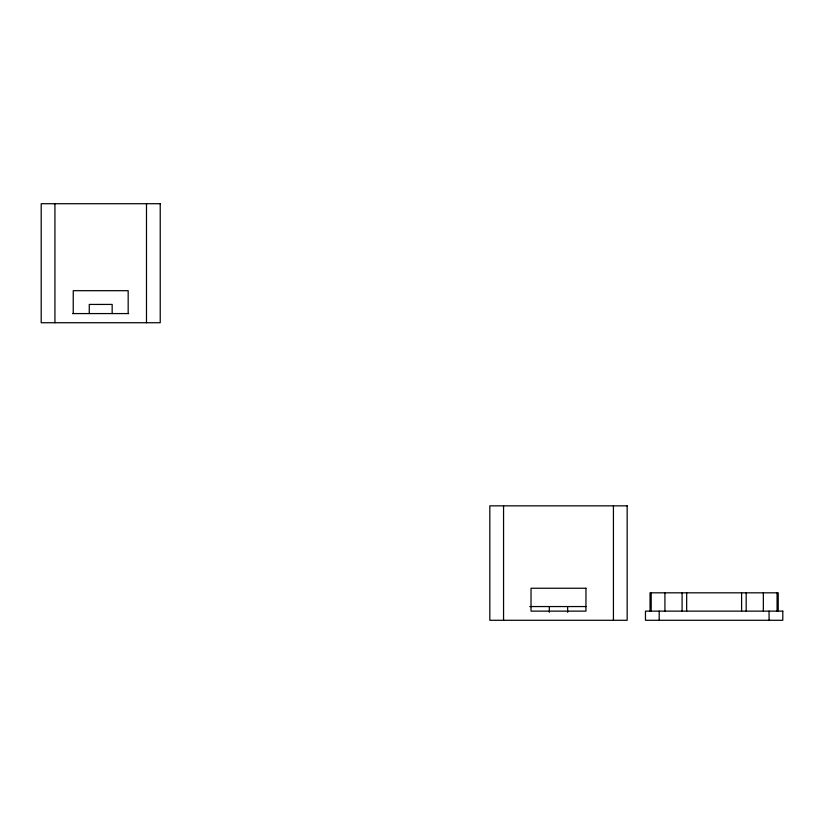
<?xml version="1.0" encoding="UTF-8"?>
<svg xmlns="http://www.w3.org/2000/svg" width="824" height="824" viewBox="0 0 824 824"><rect width="100%" height="100%" fill="white"/><g stroke="black" fill="none" stroke-linecap="round" stroke-linejoin="round"><path stroke-width="1.24" d="M72.739 313.573L128.688 313.573M529.781 606.557L585.916 606.557M778.227 611.13L778.227 592.827L650.043 592.827L650.043 611.13M777.073 592.827L777.073 611.13M769.07 611.13L769.07 620.287M763.343 592.827L763.343 611.13M746.173 592.827L746.173 611.13M741.6 592.827L741.6 611.13M686.67 592.827L686.67 611.13M682.087 592.827L682.087 611.13M664.927 592.827L664.927 611.13M659.2 611.13L659.2 620.287M651.197 592.827L651.197 611.13M613.427 505.843L613.427 620.287M567.643 606.557L567.643 612.273M549.33 606.557L549.33 612.273M503.557 505.843L503.557 620.287M146.487 203.713L146.487 322.73M128.173 313.573L128.173 290.687L73.243 290.687L73.243 313.573M112.157 313.573L112.157 304.427L89.27 304.427L89.27 313.573M54.93 203.713L54.93 322.73M160.227 203.713L41.2 203.713L41.2 322.73L160.227 322.73L160.227 203.713M627.157 505.843L489.827 505.843L489.827 620.287L627.157 620.287L627.157 505.843M585.957 588.243L531.027 588.243L531.027 611.13L585.957 611.13L585.957 588.243M782.8 611.13L645.47 611.13L645.47 620.287L782.8 620.287L782.8 611.13"/></g></svg>
